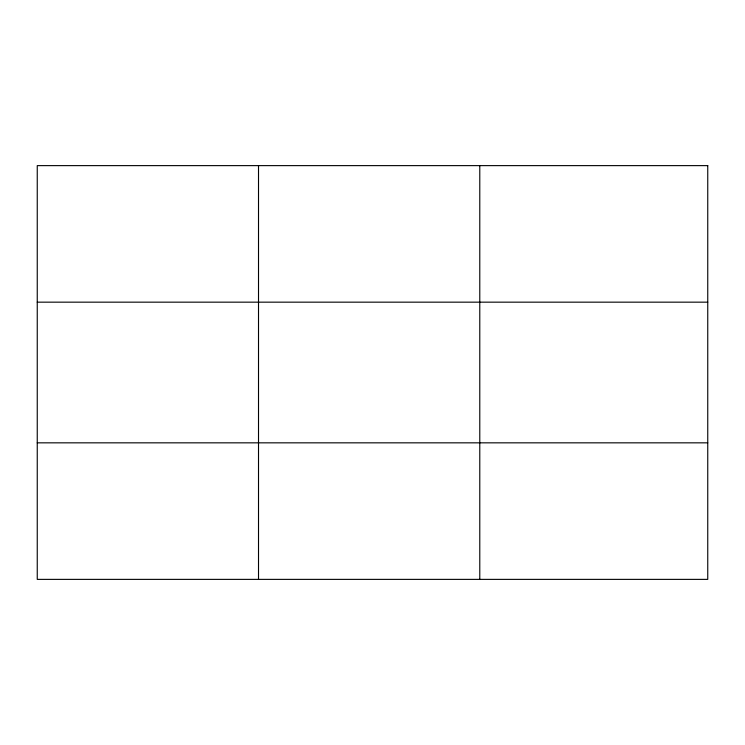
<?xml version="1.0" encoding="UTF-8"?>
<svg xmlns="http://www.w3.org/2000/svg" width="745" height="745" viewBox="0 0 745 745"><rect width="100%" height="100%" fill="white"/><g stroke="black" fill="none" stroke-linecap="round" stroke-linejoin="round"><path stroke-width="1.12" d="M258.515 165.623L258.515 579.377M479.78 165.623L479.78 579.377M37.25 302.163L707.75 302.163M37.25 442.837L707.75 442.837M707.75 165.623L707.75 579.377L37.25 579.377L37.25 165.623L707.75 165.623"/></g></svg>
